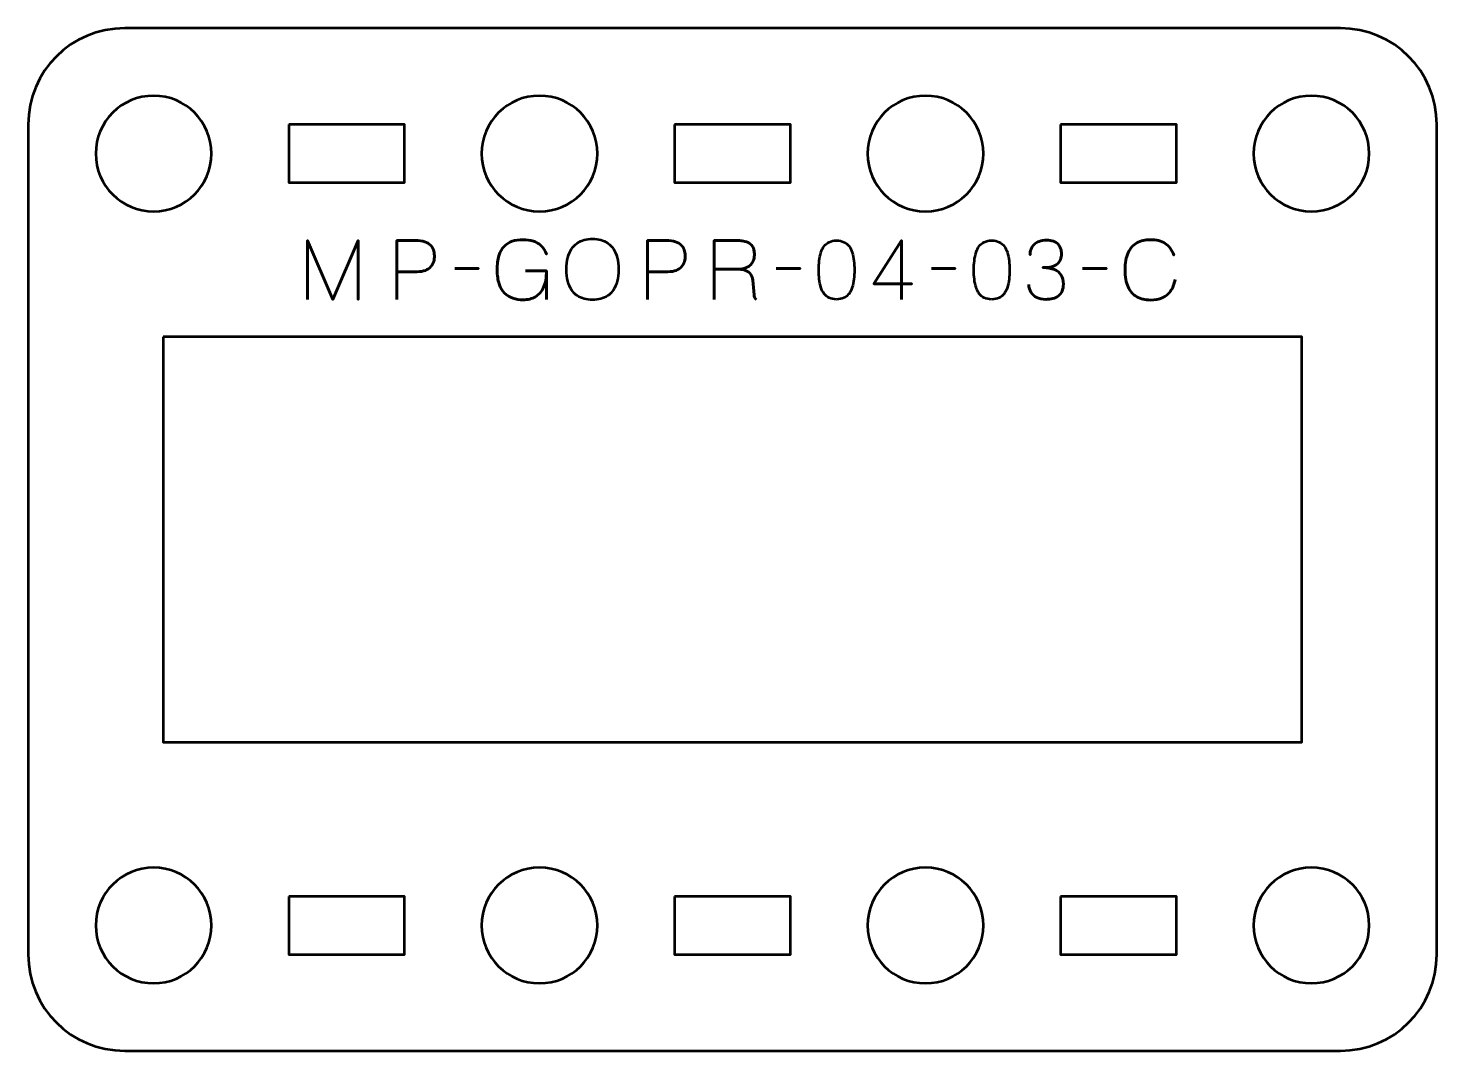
# Model space of a CAD drawing. Header units: centimetres. Extents: x -18.1 to -2.8, y -20.5 to -9.2.
# Drawn here: x -18.15 to -10.85, y -14.5 to -9.2 of the extents above; entities that cross this region are included whole.
import ezdxf

# ---------------------------------------------------------------- set-up
doc = ezdxf.new("R2010")
doc.units = ezdxf.units.CM
doc.header["$MEASUREMENT"] = 0
doc.layers.add('Layer 1', color=7, linetype='Continuous')

msp = doc.modelspace()

# ---------------------------------------------------------------- linework, layer by layer
at = {"layer": 'Layer 1', "color": 250, "lineweight": 53}
for points, knots in [([(-17.6499, -9.19997), (-17.6499, -9.19997), (-11.34993, -9.19997), (-11.34993, -9.19997), (-11.34993, -9.19997), (-11.07296, -9.19997), (-10.84997, -9.42306), (-10.84997, -9.70006), (-10.84997, -9.70006), (-10.84997, -9.70006), (-10.84997, -13.99992), (-10.84997, -13.99992), (-10.84997, -13.99992), (-10.84997, -14.27706), (-11.07296, -14.50002), (-11.34993, -14.50002), (-11.34993, -14.50002), (-11.34993, -14.50002), (-17.6499, -14.50002), (-17.6499, -14.50002), (-17.6499, -14.50002), (-17.9269, -14.50002), (-18.14999, -14.27706), (-18.14999, -13.99992), (-18.14999, -13.99992), (-18.14999, -13.99992), (-18.14999, -9.70006), (-18.14999, -9.70006), (-18.14999, -9.70006), (-18.14999, -9.42306), (-17.9269, -9.19997), (-17.6499, -9.19997)], [0, 0, 0, 0, 0.125, 0.125, 0.125, 0.125, 0.25, 0.25, 0.25, 0.25, 0.375, 0.375, 0.375, 0.375, 0.5, 0.5, 0.5, 0.5, 0.625, 0.625, 0.625, 0.625, 0.75, 0.75, 0.75, 0.75, 0.875, 0.875, 0.875, 0.875, 1, 1, 1, 1]), ([(-17.19996, -9.85), (-17.19996, -10.01577), (-17.33419, -10.15), (-17.49997, -10.15), (-17.49997, -10.15), (-17.66563, -10.15), (-17.79997, -10.01577), (-17.79997, -9.85), (-17.79997, -9.85), (-17.79997, -9.68433), (-17.66563, -9.54999), (-17.49997, -9.54999), (-17.49997, -9.54999), (-17.33419, -9.54999), (-17.19996, -9.68433), (-17.19996, -9.85)], [0, 0, 0, 0, 0.25, 0.25, 0.25, 0.25, 0.5, 0.5, 0.5, 0.5, 0.75, 0.75, 0.75, 0.75, 1, 1, 1, 1]), ([(-15.19989, -9.85), (-15.19989, -10.01577), (-15.33426, -10.15), (-15.49989, -10.15), (-15.49989, -10.15), (-15.66566, -10.15), (-15.79989, -10.01577), (-15.79989, -9.85), (-15.79989, -9.85), (-15.79989, -9.68433), (-15.66566, -9.54999), (-15.49989, -9.54999), (-15.49989, -9.54999), (-15.33426, -9.54999), (-15.19989, -9.68433), (-15.19989, -9.85)], [0, 0, 0, 0, 0.25, 0.25, 0.25, 0.25, 0.5, 0.5, 0.5, 0.5, 0.75, 0.75, 0.75, 0.75, 1, 1, 1, 1]), ([(-13.19997, -9.85), (-13.19997, -10.01577), (-13.3343, -10.15), (-13.49997, -10.15), (-13.49997, -10.15), (-13.6656, -10.15), (-13.79997, -10.01577), (-13.79997, -9.85), (-13.79997, -9.85), (-13.79997, -9.68433), (-13.6656, -9.54999), (-13.49997, -9.54999), (-13.49997, -9.54999), (-13.3343, -9.54999), (-13.19997, -9.68433), (-13.19997, -9.85)], [0, 0, 0, 0, 0.25, 0.25, 0.25, 0.25, 0.5, 0.5, 0.5, 0.5, 0.75, 0.75, 0.75, 0.75, 1, 1, 1, 1]), ([(-11.2, -9.85), (-11.2, -10.01577), (-11.33423, -10.15), (-11.5, -10.15), (-11.5, -10.15), (-11.66567, -10.15), (-11.8, -10.01577), (-11.8, -9.85), (-11.8, -9.85), (-11.8, -9.68433), (-11.66567, -9.54999), (-11.5, -9.54999), (-11.5, -9.54999), (-11.33423, -9.54999), (-11.2, -9.68433), (-11.2, -9.85)], [0, 0, 0, 0, 0.25, 0.25, 0.25, 0.25, 0.5, 0.5, 0.5, 0.5, 0.75, 0.75, 0.75, 0.75, 1, 1, 1, 1]), ([(-16.79995, -9.70006), (-16.79995, -9.70006), (-16.19994, -9.70006), (-16.19994, -9.70006), (-16.19994, -9.70006), (-16.19994, -9.70006), (-16.19994, -10.00007), (-16.19994, -10.00007), (-16.19994, -10.00007), (-16.19994, -10.00007), (-16.79995, -10.00007), (-16.79995, -10.00007), (-16.79995, -10.00007), (-16.79995, -10.00007), (-16.79995, -9.70006), (-16.79995, -9.70006)], [0, 0, 0, 0, 0.25, 0.25, 0.25, 0.25, 0.5, 0.5, 0.5, 0.5, 0.75, 0.75, 0.75, 0.75, 1, 1, 1, 1]), ([(-14.79998, -9.70006), (-14.79998, -9.70006), (-14.19999, -9.70006), (-14.19999, -9.70006), (-14.19999, -9.70006), (-14.19999, -9.70006), (-14.19999, -10.00007), (-14.19999, -10.00007), (-14.19999, -10.00007), (-14.19999, -10.00007), (-14.79998, -10.00007), (-14.79998, -10.00007), (-14.79998, -10.00007), (-14.79998, -10.00007), (-14.79998, -9.70006), (-14.79998, -9.70006)], [0, 0, 0, 0, 0.25, 0.25, 0.25, 0.25, 0.5, 0.5, 0.5, 0.5, 0.75, 0.75, 0.75, 0.75, 1, 1, 1, 1]), ([(-12.79992, -9.70006), (-12.79992, -9.70006), (-12.19991, -9.70006), (-12.19991, -9.70006), (-12.19991, -9.70006), (-12.19991, -9.70006), (-12.19991, -10.00007), (-12.19991, -10.00007), (-12.19991, -10.00007), (-12.19991, -10.00007), (-12.79992, -10.00007), (-12.79992, -10.00007), (-12.79992, -10.00007), (-12.79992, -10.00007), (-12.79992, -9.70006), (-12.79992, -9.70006)], [0, 0, 0, 0, 0.25, 0.25, 0.25, 0.25, 0.5, 0.5, 0.5, 0.5, 0.75, 0.75, 0.75, 0.75, 1, 1, 1, 1]), ([(-17.44998, -10.79999), (-17.44998, -10.79999), (-11.54998, -10.79999), (-11.54998, -10.79999), (-11.54998, -10.79999), (-11.54998, -10.79999), (-11.54998, -12.89999), (-11.54998, -12.89999), (-11.54998, -12.89999), (-11.54998, -12.89999), (-17.44998, -12.89999), (-17.44998, -12.89999), (-17.44998, -12.89999), (-17.44998, -12.89999), (-17.44998, -10.79999), (-17.44998, -10.79999)], [0, 0, 0, 0, 0.25, 0.25, 0.25, 0.25, 0.5, 0.5, 0.5, 0.5, 0.75, 0.75, 0.75, 0.75, 1, 1, 1, 1]), ([(-17.19996, -13.84999), (-17.19996, -14.01566), (-17.33419, -14.14999), (-17.49997, -14.14999), (-17.49997, -14.14999), (-17.66563, -14.14999), (-17.79997, -14.01566), (-17.79997, -13.84999), (-17.79997, -13.84999), (-17.79997, -13.68436), (-17.66563, -13.54999), (-17.49997, -13.54999), (-17.49997, -13.54999), (-17.33419, -13.54999), (-17.19996, -13.68436), (-17.19996, -13.84999)], [0, 0, 0, 0, 0.25, 0.25, 0.25, 0.25, 0.5, 0.5, 0.5, 0.5, 0.75, 0.75, 0.75, 0.75, 1, 1, 1, 1]), ([(-15.19989, -13.84999), (-15.19989, -14.01566), (-15.33426, -14.14999), (-15.49989, -14.14999), (-15.49989, -14.14999), (-15.66566, -14.14999), (-15.79989, -14.01566), (-15.79989, -13.84999), (-15.79989, -13.84999), (-15.79989, -13.68436), (-15.66566, -13.54999), (-15.49989, -13.54999), (-15.49989, -13.54999), (-15.33426, -13.54999), (-15.19989, -13.68436), (-15.19989, -13.84999)], [0, 0, 0, 0, 0.25, 0.25, 0.25, 0.25, 0.5, 0.5, 0.5, 0.5, 0.75, 0.75, 0.75, 0.75, 1, 1, 1, 1]), ([(-13.19997, -13.84999), (-13.19997, -14.01566), (-13.3343, -14.14999), (-13.49997, -14.14999), (-13.49997, -14.14999), (-13.6656, -14.14999), (-13.79997, -14.01566), (-13.79997, -13.84999), (-13.79997, -13.84999), (-13.79997, -13.68436), (-13.6656, -13.54999), (-13.49997, -13.54999), (-13.49997, -13.54999), (-13.3343, -13.54999), (-13.19997, -13.68436), (-13.19997, -13.84999)], [0, 0, 0, 0, 0.25, 0.25, 0.25, 0.25, 0.5, 0.5, 0.5, 0.5, 0.75, 0.75, 0.75, 0.75, 1, 1, 1, 1]), ([(-11.2, -13.84999), (-11.2, -14.01566), (-11.33423, -14.14999), (-11.5, -14.14999), (-11.5, -14.14999), (-11.66567, -14.14999), (-11.8, -14.01566), (-11.8, -13.84999), (-11.8, -13.84999), (-11.8, -13.68436), (-11.66567, -13.54999), (-11.5, -13.54999), (-11.5, -13.54999), (-11.33423, -13.54999), (-11.2, -13.68436), (-11.2, -13.84999)], [0, 0, 0, 0, 0.25, 0.25, 0.25, 0.25, 0.5, 0.5, 0.5, 0.5, 0.75, 0.75, 0.75, 0.75, 1, 1, 1, 1]), ([(-16.79995, -13.69992), (-16.79995, -13.69992), (-16.19994, -13.69992), (-16.19994, -13.69992), (-16.19994, -13.69992), (-16.19994, -13.69992), (-16.19994, -13.99992), (-16.19994, -13.99992), (-16.19994, -13.99992), (-16.19994, -13.99992), (-16.79995, -13.99992), (-16.79995, -13.99992), (-16.79995, -13.99992), (-16.79995, -13.99992), (-16.79995, -13.69992), (-16.79995, -13.69992)], [0, 0, 0, 0, 0.25, 0.25, 0.25, 0.25, 0.5, 0.5, 0.5, 0.5, 0.75, 0.75, 0.75, 0.75, 1, 1, 1, 1]), ([(-14.79998, -13.69992), (-14.79998, -13.69992), (-14.19999, -13.69992), (-14.19999, -13.69992), (-14.19999, -13.69992), (-14.19999, -13.69992), (-14.19999, -13.99992), (-14.19999, -13.99992), (-14.19999, -13.99992), (-14.19999, -13.99992), (-14.79998, -13.99992), (-14.79998, -13.99992), (-14.79998, -13.99992), (-14.79998, -13.99992), (-14.79998, -13.69992), (-14.79998, -13.69992)], [0, 0, 0, 0, 0.25, 0.25, 0.25, 0.25, 0.5, 0.5, 0.5, 0.5, 0.75, 0.75, 0.75, 0.75, 1, 1, 1, 1]), ([(-12.79992, -13.69992), (-12.79992, -13.69992), (-12.19991, -13.69992), (-12.19991, -13.69992), (-12.19991, -13.69992), (-12.19991, -13.69992), (-12.19991, -13.99992), (-12.19991, -13.99992), (-12.19991, -13.99992), (-12.19991, -13.99992), (-12.79992, -13.99992), (-12.79992, -13.99992), (-12.79992, -13.99992), (-12.79992, -13.99992), (-12.79992, -13.69992), (-12.79992, -13.69992)], [0, 0, 0, 0, 0.25, 0.25, 0.25, 0.25, 0.5, 0.5, 0.5, 0.5, 0.75, 0.75, 0.75, 0.75, 1, 1, 1, 1])]:
    msp.add_open_spline(points, degree=3, knots=knots, dxfattribs=at)
at = {"layer": 'Layer 1', "color": 30, "lineweight": 53}
for points, knots in [([(-15.22556, -10.60797), (-15.21067, -10.60804), (-15.19656, -10.60628), (-15.18309, -10.60282), (-15.18309, -10.60282), (-15.16968, -10.59929), (-15.15741, -10.59379), (-15.14619, -10.58617), (-15.14619, -10.58617), (-15.13497, -10.57862), (-15.12523, -10.56867), (-15.11698, -10.55639), (-15.11698, -10.55639), (-15.10872, -10.54412), (-15.10237, -10.52923), (-15.09786, -10.51173), (-15.09786, -10.51173), (-15.09327, -10.49424), (-15.09101, -10.47384), (-15.09094, -10.45049), (-15.09094, -10.45049), (-15.09101, -10.42714), (-15.09327, -10.40675), (-15.09786, -10.38918), (-15.09786, -10.38918), (-15.10237, -10.37161), (-15.10872, -10.35665), (-15.11698, -10.34431), (-15.11698, -10.34431), (-15.12523, -10.33196), (-15.13497, -10.32194), (-15.14619, -10.31425), (-15.14619, -10.31425), (-15.15741, -10.30656), (-15.16968, -10.30099), (-15.18309, -10.29739), (-15.18309, -10.29739), (-15.19656, -10.29386), (-15.21067, -10.2921), (-15.22556, -10.29217), (-15.22556, -10.29217), (-15.24045, -10.2921), (-15.25456, -10.29386), (-15.26804, -10.29739), (-15.26804, -10.29739), (-15.28144, -10.30099), (-15.29372, -10.30656), (-15.30494, -10.31425), (-15.30494, -10.31425), (-15.31615, -10.32194), (-15.32589, -10.33196), (-15.33415, -10.34431), (-15.33415, -10.34431), (-15.3424, -10.35665), (-15.34875, -10.37161), (-15.35327, -10.38918), (-15.35327, -10.38918), (-15.35785, -10.40675), (-15.36011, -10.42714), (-15.36018, -10.45049), (-15.36018, -10.45049), (-15.36011, -10.47384), (-15.35785, -10.49424), (-15.35327, -10.51173), (-15.35327, -10.51173), (-15.34875, -10.52923), (-15.3424, -10.54412), (-15.33415, -10.55639), (-15.33415, -10.55639), (-15.32589, -10.56867), (-15.31615, -10.57862), (-15.30494, -10.58617), (-15.30494, -10.58617), (-15.29372, -10.59379), (-15.28144, -10.59929), (-15.26804, -10.60282), (-15.26804, -10.60282), (-15.25456, -10.60628), (-15.24045, -10.60804), (-15.22556, -10.60797)], [0, 0, 0, 0, 0.05, 0.05, 0.05, 0.05, 0.1, 0.1, 0.1, 0.1, 0.15, 0.15, 0.15, 0.15, 0.2, 0.2, 0.2, 0.2, 0.25, 0.25, 0.25, 0.25, 0.3, 0.3, 0.3, 0.3, 0.35, 0.35, 0.35, 0.35, 0.4, 0.4, 0.4, 0.4, 0.45, 0.45, 0.45, 0.45, 0.5, 0.5, 0.5, 0.5, 0.55, 0.55, 0.55, 0.55, 0.6, 0.6, 0.6, 0.6, 0.65, 0.65, 0.65, 0.65, 0.7, 0.7, 0.7, 0.7, 0.75, 0.75, 0.75, 0.75, 0.8, 0.8, 0.8, 0.8, 0.85, 0.85, 0.85, 0.85, 0.9, 0.9, 0.9, 0.9, 0.95, 0.95, 0.95, 0.95, 1, 1, 1, 1]), ([(-15.22556, -10.60797), (-15.21067, -10.60804), (-15.19656, -10.60628), (-15.18309, -10.60282), (-15.18309, -10.60282), (-15.16968, -10.59929), (-15.15741, -10.59379), (-15.14619, -10.58617), (-15.14619, -10.58617), (-15.13497, -10.57862), (-15.12523, -10.56867), (-15.11698, -10.55639), (-15.11698, -10.55639), (-15.10872, -10.54412), (-15.10237, -10.52923), (-15.09786, -10.51173), (-15.09786, -10.51173), (-15.09327, -10.49424), (-15.09101, -10.47384), (-15.09094, -10.45049), (-15.09094, -10.45049), (-15.09101, -10.42714), (-15.09327, -10.40675), (-15.09786, -10.38918), (-15.09786, -10.38918), (-15.10237, -10.37161), (-15.10872, -10.35665), (-15.11698, -10.34431), (-15.11698, -10.34431), (-15.12523, -10.33196), (-15.13497, -10.32194), (-15.14619, -10.31425), (-15.14619, -10.31425), (-15.15741, -10.30656), (-15.16968, -10.30099), (-15.18309, -10.29739), (-15.18309, -10.29739), (-15.19656, -10.29386), (-15.21067, -10.2921), (-15.22556, -10.29217), (-15.22556, -10.29217), (-15.24045, -10.2921), (-15.25456, -10.29386), (-15.26804, -10.29739), (-15.26804, -10.29739), (-15.28144, -10.30099), (-15.29372, -10.30656), (-15.30494, -10.31425), (-15.30494, -10.31425), (-15.31615, -10.32194), (-15.32589, -10.33196), (-15.33415, -10.34431), (-15.33415, -10.34431), (-15.3424, -10.35665), (-15.34875, -10.37161), (-15.35327, -10.38918), (-15.35327, -10.38918), (-15.35785, -10.40675), (-15.36011, -10.42714), (-15.36018, -10.45049), (-15.36018, -10.45049), (-15.36011, -10.47384), (-15.35785, -10.49424), (-15.35327, -10.51173), (-15.35327, -10.51173), (-15.34875, -10.52923), (-15.3424, -10.54412), (-15.33415, -10.55639), (-15.33415, -10.55639), (-15.32589, -10.56867), (-15.31615, -10.57862), (-15.30494, -10.58617), (-15.30494, -10.58617), (-15.29372, -10.59379), (-15.28144, -10.59929), (-15.26804, -10.60282), (-15.26804, -10.60282), (-15.25456, -10.60628), (-15.24045, -10.60804), (-15.22556, -10.60797)], [0, 0, 0, 0, 0.05, 0.05, 0.05, 0.05, 0.1, 0.1, 0.1, 0.1, 0.15, 0.15, 0.15, 0.15, 0.2, 0.2, 0.2, 0.2, 0.25, 0.25, 0.25, 0.25, 0.3, 0.3, 0.3, 0.3, 0.35, 0.35, 0.35, 0.35, 0.4, 0.4, 0.4, 0.4, 0.45, 0.45, 0.45, 0.45, 0.5, 0.5, 0.5, 0.5, 0.55, 0.55, 0.55, 0.55, 0.6, 0.6, 0.6, 0.6, 0.65, 0.65, 0.65, 0.65, 0.7, 0.7, 0.7, 0.7, 0.75, 0.75, 0.75, 0.75, 0.8, 0.8, 0.8, 0.8, 0.85, 0.85, 0.85, 0.85, 0.9, 0.9, 0.9, 0.9, 0.95, 0.95, 0.95, 0.95, 1, 1, 1, 1]), ([(-16.70298, -10.60543), (-16.70298, -10.60543), (-16.70298, -10.30021), (-16.70298, -10.30021), (-16.70298, -10.30021), (-16.70298, -10.30021), (-16.57175, -10.60543), (-16.57175, -10.60543), (-16.57175, -10.60543), (-16.57175, -10.60543), (-16.44009, -10.30021), (-16.44009, -10.30021), (-16.44009, -10.30021), (-16.44009, -10.30021), (-16.44009, -10.60543), (-16.44009, -10.60543), (-16.44009, -10.60543), (-16.44009, -10.60543), (-16.44009, -10.30021), (-16.44009, -10.30021), (-16.44009, -10.30021), (-16.44009, -10.30021), (-16.57175, -10.60543), (-16.57175, -10.60543), (-16.57175, -10.60543), (-16.57175, -10.60543), (-16.70298, -10.30021), (-16.70298, -10.30021), (-16.70298, -10.30021), (-16.70298, -10.30021), (-16.70298, -10.60543), (-16.70298, -10.60543)], [0, 0, 0, 0, 0.125, 0.125, 0.125, 0.125, 0.25, 0.25, 0.25, 0.25, 0.375, 0.375, 0.375, 0.375, 0.5, 0.5, 0.5, 0.5, 0.625, 0.625, 0.625, 0.625, 0.75, 0.75, 0.75, 0.75, 0.875, 0.875, 0.875, 0.875, 1, 1, 1, 1]), ([(-16.24028, -10.60543), (-16.24028, -10.60543), (-16.24028, -10.30021), (-16.24028, -10.30021), (-16.24028, -10.30021), (-16.24028, -10.30021), (-16.14291, -10.30021), (-16.14291, -10.30021), (-16.14291, -10.30021), (-16.12344, -10.30028), (-16.10743, -10.30247), (-16.0948, -10.3067), (-16.0948, -10.3067), (-16.08224, -10.31086), (-16.07236, -10.31665), (-16.06523, -10.32399), (-16.06523, -10.32399), (-16.05811, -10.33125), (-16.05303, -10.33958), (-16.04992, -10.34896), (-16.04992, -10.34896), (-16.04689, -10.35835), (-16.04513, -10.36815), (-16.0447, -10.37853), (-16.0447, -10.37853), (-16.04421, -10.3889), (-16.04541, -10.39906), (-16.04823, -10.40893), (-16.04823, -10.40893), (-16.05112, -10.41881), (-16.05599, -10.42777), (-16.06298, -10.43582), (-16.06298, -10.43582), (-16.06989, -10.44386), (-16.07927, -10.45028), (-16.09106, -10.45501), (-16.09106, -10.45501), (-16.10284, -10.4598), (-16.11744, -10.4622), (-16.13487, -10.46234), (-16.13487, -10.46234), (-16.13487, -10.46234), (-16.24028, -10.46234), (-16.24028, -10.46234), (-16.24028, -10.46234), (-16.24028, -10.46234), (-16.13487, -10.46234), (-16.13487, -10.46234), (-16.13487, -10.46234), (-16.1178, -10.4622), (-16.10333, -10.4598), (-16.09162, -10.45501), (-16.09162, -10.45501), (-16.07984, -10.45028), (-16.07045, -10.44386), (-16.0634, -10.43582), (-16.0634, -10.43582), (-16.05641, -10.42777), (-16.0514, -10.41881), (-16.04844, -10.40893), (-16.04844, -10.40893), (-16.04548, -10.39906), (-16.04421, -10.3889), (-16.0447, -10.37853), (-16.0447, -10.37853), (-16.04513, -10.36815), (-16.04689, -10.35835), (-16.05006, -10.34896), (-16.05006, -10.34896), (-16.05317, -10.33958), (-16.05839, -10.33125), (-16.06552, -10.32399), (-16.06552, -10.32399), (-16.07271, -10.31665), (-16.08259, -10.31086), (-16.09515, -10.3067), (-16.09515, -10.3067), (-16.10778, -10.30247), (-16.12365, -10.30028), (-16.14291, -10.30021), (-16.14291, -10.30021), (-16.14291, -10.30021), (-16.24028, -10.30021), (-16.24028, -10.30021), (-16.24028, -10.30021), (-16.24028, -10.30021), (-16.24028, -10.60543), (-16.24028, -10.60543)], [0, 0, 0, 0, 0.0454545, 0.0454545, 0.0454545, 0.0454545, 0.0909091, 0.0909091, 0.0909091, 0.0909091, 0.1363636, 0.1363636, 0.1363636, 0.1363636, 0.1818182, 0.1818182, 0.1818182, 0.1818182, 0.2272727, 0.2272727, 0.2272727, 0.2272727, 0.2727273, 0.2727273, 0.2727273, 0.2727273, 0.3181818, 0.3181818, 0.3181818, 0.3181818, 0.3636364, 0.3636364, 0.3636364, 0.3636364, 0.4090909, 0.4090909, 0.4090909, 0.4090909, 0.4545455, 0.4545455, 0.4545455, 0.4545455, 0.5, 0.5, 0.5, 0.5, 0.5454545, 0.5454545, 0.5454545, 0.5454545, 0.5909091, 0.5909091, 0.5909091, 0.5909091, 0.6363636, 0.6363636, 0.6363636, 0.6363636, 0.6818182, 0.6818182, 0.6818182, 0.6818182, 0.7272727, 0.7272727, 0.7272727, 0.7272727, 0.7727273, 0.7727273, 0.7727273, 0.7727273, 0.8181818, 0.8181818, 0.8181818, 0.8181818, 0.8636364, 0.8636364, 0.8636364, 0.8636364, 0.9090909, 0.9090909, 0.9090909, 0.9090909, 0.9545455, 0.9545455, 0.9545455, 0.9545455, 1, 1, 1, 1]), ([(-15.57269, -10.45726), (-15.57269, -10.45726), (-15.4639, -10.45726), (-15.4639, -10.45726), (-15.4639, -10.45726), (-15.46404, -10.49191), (-15.46898, -10.52034), (-15.47886, -10.54249), (-15.47886, -10.54249), (-15.48873, -10.56472), (-15.5027, -10.58109), (-15.52091, -10.59174), (-15.52091, -10.59174), (-15.53911, -10.60233), (-15.5607, -10.60762), (-15.58582, -10.60755), (-15.58582, -10.60755), (-15.60466, -10.60762), (-15.62215, -10.60501), (-15.63831, -10.59957), (-15.63831, -10.59957), (-15.65447, -10.59421), (-15.66865, -10.58546), (-15.68079, -10.5734), (-15.68079, -10.5734), (-15.69292, -10.56133), (-15.70245, -10.54539), (-15.70922, -10.52556), (-15.70922, -10.52556), (-15.71599, -10.50574), (-15.71945, -10.48139), (-15.71959, -10.45261), (-15.71959, -10.45261), (-15.71952, -10.42368), (-15.71649, -10.39927), (-15.71049, -10.37923), (-15.71049, -10.37923), (-15.70442, -10.35926), (-15.69567, -10.34318), (-15.6841, -10.33097), (-15.6841, -10.33097), (-15.6726, -10.31884), (-15.65856, -10.31002), (-15.64205, -10.30451), (-15.64205, -10.30451), (-15.62554, -10.29901), (-15.60684, -10.29633), (-15.58582, -10.2964), (-15.58582, -10.2964), (-15.56585, -10.29633), (-15.54793, -10.2988), (-15.53198, -10.30381), (-15.53198, -10.30381), (-15.51604, -10.30882), (-15.50235, -10.31686), (-15.49092, -10.32794), (-15.49092, -10.32794), (-15.47942, -10.33901), (-15.47046, -10.35362), (-15.4639, -10.37175), (-15.4639, -10.37175), (-15.47046, -10.35362), (-15.47942, -10.33901), (-15.49092, -10.32794), (-15.49092, -10.32794), (-15.50235, -10.31686), (-15.51604, -10.30882), (-15.53198, -10.30381), (-15.53198, -10.30381), (-15.54793, -10.2988), (-15.56585, -10.29633), (-15.58582, -10.2964), (-15.58582, -10.2964), (-15.60684, -10.29633), (-15.62554, -10.29901), (-15.64205, -10.30451), (-15.64205, -10.30451), (-15.65856, -10.31002), (-15.6726, -10.31884), (-15.6841, -10.33097), (-15.6841, -10.33097), (-15.69567, -10.34318), (-15.70442, -10.35926), (-15.71049, -10.37923), (-15.71049, -10.37923), (-15.71649, -10.39927), (-15.71952, -10.42368), (-15.71959, -10.45261), (-15.71959, -10.45261), (-15.71945, -10.48139), (-15.71599, -10.50574), (-15.70922, -10.52556), (-15.70922, -10.52556), (-15.70245, -10.54539), (-15.69292, -10.56133), (-15.68079, -10.5734), (-15.68079, -10.5734), (-15.66865, -10.58546), (-15.65447, -10.59421), (-15.63831, -10.59957), (-15.63831, -10.59957), (-15.62215, -10.60501), (-15.60466, -10.60762), (-15.58582, -10.60755), (-15.58582, -10.60755), (-15.5607, -10.60762), (-15.53911, -10.60233), (-15.52091, -10.59174), (-15.52091, -10.59174), (-15.5027, -10.58109), (-15.48873, -10.56472), (-15.47886, -10.54249), (-15.47886, -10.54249), (-15.46898, -10.52034), (-15.46404, -10.49191), (-15.4639, -10.45726), (-15.4639, -10.45726), (-15.4639, -10.45726), (-15.57269, -10.45726), (-15.57269, -10.45726)], [0, 0, 0, 0, 0.0333333, 0.0333333, 0.0333333, 0.0333333, 0.0666667, 0.0666667, 0.0666667, 0.0666667, 0.1, 0.1, 0.1, 0.1, 0.1333333, 0.1333333, 0.1333333, 0.1333333, 0.1666667, 0.1666667, 0.1666667, 0.1666667, 0.2, 0.2, 0.2, 0.2, 0.2333333, 0.2333333, 0.2333333, 0.2333333, 0.2666667, 0.2666667, 0.2666667, 0.2666667, 0.3, 0.3, 0.3, 0.3, 0.3333333, 0.3333333, 0.3333333, 0.3333333, 0.3666667, 0.3666667, 0.3666667, 0.3666667, 0.4, 0.4, 0.4, 0.4, 0.4333333, 0.4333333, 0.4333333, 0.4333333, 0.4666667, 0.4666667, 0.4666667, 0.4666667, 0.5, 0.5, 0.5, 0.5, 0.5333333, 0.5333333, 0.5333333, 0.5333333, 0.5666667, 0.5666667, 0.5666667, 0.5666667, 0.6, 0.6, 0.6, 0.6, 0.6333333, 0.6333333, 0.6333333, 0.6333333, 0.6666667, 0.6666667, 0.6666667, 0.6666667, 0.7, 0.7, 0.7, 0.7, 0.7333333, 0.7333333, 0.7333333, 0.7333333, 0.7666667, 0.7666667, 0.7666667, 0.7666667, 0.8, 0.8, 0.8, 0.8, 0.8333333, 0.8333333, 0.8333333, 0.8333333, 0.8666667, 0.8666667, 0.8666667, 0.8666667, 0.9, 0.9, 0.9, 0.9, 0.9333333, 0.9333333, 0.9333333, 0.9333333, 0.9666667, 0.9666667, 0.9666667, 0.9666667, 1, 1, 1, 1]), ([(-14.94066, -10.60543), (-14.94066, -10.60543), (-14.94066, -10.30021), (-14.94066, -10.30021), (-14.94066, -10.30021), (-14.94066, -10.30021), (-14.84329, -10.30021), (-14.84329, -10.30021), (-14.84329, -10.30021), (-14.82382, -10.30028), (-14.80781, -10.30247), (-14.79518, -10.3067), (-14.79518, -10.3067), (-14.78262, -10.31086), (-14.77274, -10.31665), (-14.76561, -10.32399), (-14.76561, -10.32399), (-14.75849, -10.33125), (-14.75341, -10.33958), (-14.7503, -10.34896), (-14.7503, -10.34896), (-14.74727, -10.35835), (-14.74551, -10.36815), (-14.74508, -10.37853), (-14.74508, -10.37853), (-14.74459, -10.3889), (-14.74579, -10.39906), (-14.74861, -10.40893), (-14.74861, -10.40893), (-14.7515, -10.41881), (-14.75637, -10.42777), (-14.76336, -10.43582), (-14.76336, -10.43582), (-14.77027, -10.44386), (-14.77965, -10.45028), (-14.79144, -10.45501), (-14.79144, -10.45501), (-14.80322, -10.4598), (-14.81782, -10.4622), (-14.83525, -10.46234), (-14.83525, -10.46234), (-14.83525, -10.46234), (-14.94066, -10.46234), (-14.94066, -10.46234), (-14.94066, -10.46234), (-14.94066, -10.46234), (-14.83525, -10.46234), (-14.83525, -10.46234), (-14.83525, -10.46234), (-14.81818, -10.4622), (-14.80371, -10.4598), (-14.792, -10.45501), (-14.792, -10.45501), (-14.78022, -10.45028), (-14.77083, -10.44386), (-14.76378, -10.43582), (-14.76378, -10.43582), (-14.75679, -10.42777), (-14.75178, -10.41881), (-14.74882, -10.40893), (-14.74882, -10.40893), (-14.74586, -10.39906), (-14.74459, -10.3889), (-14.74508, -10.37853), (-14.74508, -10.37853), (-14.74551, -10.36815), (-14.74727, -10.35835), (-14.75044, -10.34896), (-14.75044, -10.34896), (-14.75355, -10.33958), (-14.75877, -10.33125), (-14.7659, -10.32399), (-14.7659, -10.32399), (-14.77309, -10.31665), (-14.78297, -10.31086), (-14.79553, -10.3067), (-14.79553, -10.3067), (-14.80816, -10.30247), (-14.82403, -10.30028), (-14.84329, -10.30021), (-14.84329, -10.30021), (-14.84329, -10.30021), (-14.94066, -10.30021), (-14.94066, -10.30021), (-14.94066, -10.30021), (-14.94066, -10.30021), (-14.94066, -10.60543), (-14.94066, -10.60543)], [0, 0, 0, 0, 0.0454545, 0.0454545, 0.0454545, 0.0454545, 0.0909091, 0.0909091, 0.0909091, 0.0909091, 0.1363636, 0.1363636, 0.1363636, 0.1363636, 0.1818182, 0.1818182, 0.1818182, 0.1818182, 0.2272727, 0.2272727, 0.2272727, 0.2272727, 0.2727273, 0.2727273, 0.2727273, 0.2727273, 0.3181818, 0.3181818, 0.3181818, 0.3181818, 0.3636364, 0.3636364, 0.3636364, 0.3636364, 0.4090909, 0.4090909, 0.4090909, 0.4090909, 0.4545455, 0.4545455, 0.4545455, 0.4545455, 0.5, 0.5, 0.5, 0.5, 0.5454545, 0.5454545, 0.5454545, 0.5454545, 0.5909091, 0.5909091, 0.5909091, 0.5909091, 0.6363636, 0.6363636, 0.6363636, 0.6363636, 0.6818182, 0.6818182, 0.6818182, 0.6818182, 0.7272727, 0.7272727, 0.7272727, 0.7272727, 0.7727273, 0.7727273, 0.7727273, 0.7727273, 0.8181818, 0.8181818, 0.8181818, 0.8181818, 0.8636364, 0.8636364, 0.8636364, 0.8636364, 0.9090909, 0.9090909, 0.9090909, 0.9090909, 0.9545455, 0.9545455, 0.9545455, 0.9545455, 1, 1, 1, 1]), ([(-14.59438, -10.60543), (-14.59438, -10.60543), (-14.59438, -10.30021), (-14.59438, -10.30021), (-14.59438, -10.30021), (-14.59438, -10.30021), (-14.48304, -10.30021), (-14.48304, -10.30021), (-14.48304, -10.30021), (-14.46752, -10.30021), (-14.45426, -10.30127), (-14.44332, -10.30331), (-14.44332, -10.30331), (-14.43232, -10.30536), (-14.42321, -10.30832), (-14.41602, -10.3122), (-14.41602, -10.3122), (-14.40882, -10.31608), (-14.40318, -10.32081), (-14.39901, -10.32638), (-14.39901, -10.32638), (-14.39478, -10.33189), (-14.39182, -10.33817), (-14.38991, -10.34515), (-14.38991, -10.34515), (-14.38801, -10.35214), (-14.38688, -10.35969), (-14.38653, -10.36794), (-14.38653, -10.36794), (-14.38603, -10.37831), (-14.38716, -10.38833), (-14.38984, -10.398), (-14.38984, -10.398), (-14.39259, -10.40773), (-14.39732, -10.41641), (-14.40402, -10.42417), (-14.40402, -10.42417), (-14.4108, -10.43194), (-14.4199, -10.43807), (-14.43147, -10.44266), (-14.43147, -10.44266), (-14.44304, -10.44718), (-14.45736, -10.44957), (-14.47458, -10.44964), (-14.47458, -10.44964), (-14.47458, -10.44964), (-14.59438, -10.44964), (-14.59438, -10.44964), (-14.59438, -10.44964), (-14.59438, -10.44964), (-14.47458, -10.44964), (-14.47458, -10.44964), (-14.47458, -10.44964), (-14.45772, -10.44957), (-14.44353, -10.44718), (-14.43203, -10.44266), (-14.43203, -10.44266), (-14.42053, -10.43807), (-14.41136, -10.43194), (-14.40452, -10.42417), (-14.40452, -10.42417), (-14.39767, -10.41641), (-14.39288, -10.40773), (-14.39005, -10.398), (-14.39005, -10.398), (-14.38723, -10.38833), (-14.38603, -10.37831), (-14.38653, -10.36794), (-14.38653, -10.36794), (-14.38695, -10.35764), (-14.38871, -10.34833), (-14.39182, -10.34), (-14.39182, -10.34), (-14.39485, -10.33175), (-14.39993, -10.32462), (-14.40699, -10.31869), (-14.40699, -10.31869), (-14.41404, -10.31277), (-14.42378, -10.30818), (-14.43613, -10.30501), (-14.43613, -10.30501), (-14.44847, -10.30183), (-14.46414, -10.30021), (-14.48304, -10.30021), (-14.48304, -10.30021), (-14.48304, -10.30021), (-14.59438, -10.30021), (-14.59438, -10.30021), (-14.59438, -10.30021), (-14.59438, -10.30021), (-14.59438, -10.60543), (-14.59438, -10.60543)], [0, 0, 0, 0, 0.0434783, 0.0434783, 0.0434783, 0.0434783, 0.0869565, 0.0869565, 0.0869565, 0.0869565, 0.1304348, 0.1304348, 0.1304348, 0.1304348, 0.173913, 0.173913, 0.173913, 0.173913, 0.2173913, 0.2173913, 0.2173913, 0.2173913, 0.2608696, 0.2608696, 0.2608696, 0.2608696, 0.3043478, 0.3043478, 0.3043478, 0.3043478, 0.3478261, 0.3478261, 0.3478261, 0.3478261, 0.3913043, 0.3913043, 0.3913043, 0.3913043, 0.4347826, 0.4347826, 0.4347826, 0.4347826, 0.4782609, 0.4782609, 0.4782609, 0.4782609, 0.5217391, 0.5217391, 0.5217391, 0.5217391, 0.5652174, 0.5652174, 0.5652174, 0.5652174, 0.6086957, 0.6086957, 0.6086957, 0.6086957, 0.6521739, 0.6521739, 0.6521739, 0.6521739, 0.6956522, 0.6956522, 0.6956522, 0.6956522, 0.7391304, 0.7391304, 0.7391304, 0.7391304, 0.7826087, 0.7826087, 0.7826087, 0.7826087, 0.826087, 0.826087, 0.826087, 0.826087, 0.8695652, 0.8695652, 0.8695652, 0.8695652, 0.9130435, 0.9130435, 0.9130435, 0.9130435, 0.9565217, 0.9565217, 0.9565217, 0.9565217, 1, 1, 1, 1]), ([(-13.96065, -10.60543), (-13.94584, -10.60536), (-13.93307, -10.60275), (-13.92241, -10.59767), (-13.92241, -10.59767), (-13.91183, -10.59259), (-13.90301, -10.58532), (-13.89596, -10.57608), (-13.89596, -10.57608), (-13.88897, -10.56677), (-13.88347, -10.55576), (-13.87938, -10.54306), (-13.87938, -10.54306), (-13.87535, -10.53036), (-13.87246, -10.51646), (-13.87084, -10.50122), (-13.87084, -10.50122), (-13.86914, -10.48598), (-13.8683, -10.46996), (-13.86837, -10.45303), (-13.86837, -10.45303), (-13.8683, -10.43617), (-13.86914, -10.42015), (-13.87084, -10.40498), (-13.87084, -10.40498), (-13.87246, -10.38981), (-13.87535, -10.37584), (-13.87938, -10.36314), (-13.87938, -10.36314), (-13.88347, -10.35051), (-13.88897, -10.33951), (-13.89596, -10.33012), (-13.89596, -10.33012), (-13.90301, -10.32081), (-13.91183, -10.31354), (-13.92241, -10.30846), (-13.92241, -10.30846), (-13.93307, -10.30331), (-13.94584, -10.3007), (-13.96065, -10.30063), (-13.96065, -10.30063), (-13.97547, -10.3007), (-13.98824, -10.30331), (-13.9989, -10.30846), (-13.9989, -10.30846), (-14.00948, -10.31354), (-14.0183, -10.32081), (-14.02535, -10.33012), (-14.02535, -10.33012), (-14.03234, -10.33951), (-14.03784, -10.35051), (-14.04193, -10.36314), (-14.04193, -10.36314), (-14.04596, -10.37584), (-14.04885, -10.38981), (-14.05047, -10.40498), (-14.05047, -10.40498), (-14.05216, -10.42015), (-14.05301, -10.43617), (-14.05294, -10.45303), (-14.05294, -10.45303), (-14.05301, -10.46996), (-14.05216, -10.48598), (-14.05047, -10.50122), (-14.05047, -10.50122), (-14.04885, -10.51646), (-14.04596, -10.53036), (-14.04193, -10.54306), (-14.04193, -10.54306), (-14.03784, -10.55576), (-14.03234, -10.56677), (-14.02535, -10.57608), (-14.02535, -10.57608), (-14.0183, -10.58532), (-14.00948, -10.59259), (-13.9989, -10.59767), (-13.9989, -10.59767), (-13.98824, -10.60275), (-13.97547, -10.60536), (-13.96065, -10.60543)], [0, 0, 0, 0, 0.05, 0.05, 0.05, 0.05, 0.1, 0.1, 0.1, 0.1, 0.15, 0.15, 0.15, 0.15, 0.2, 0.2, 0.2, 0.2, 0.25, 0.25, 0.25, 0.25, 0.3, 0.3, 0.3, 0.3, 0.35, 0.35, 0.35, 0.35, 0.4, 0.4, 0.4, 0.4, 0.45, 0.45, 0.45, 0.45, 0.5, 0.5, 0.5, 0.5, 0.55, 0.55, 0.55, 0.55, 0.6, 0.6, 0.6, 0.6, 0.65, 0.65, 0.65, 0.65, 0.7, 0.7, 0.7, 0.7, 0.75, 0.75, 0.75, 0.75, 0.8, 0.8, 0.8, 0.8, 0.85, 0.85, 0.85, 0.85, 0.9, 0.9, 0.9, 0.9, 0.95, 0.95, 0.95, 0.95, 1, 1, 1, 1]), ([(-13.96065, -10.60543), (-13.94584, -10.60536), (-13.93307, -10.60275), (-13.92241, -10.59767), (-13.92241, -10.59767), (-13.91183, -10.59259), (-13.90301, -10.58532), (-13.89596, -10.57608), (-13.89596, -10.57608), (-13.88897, -10.56677), (-13.88347, -10.55576), (-13.87938, -10.54306), (-13.87938, -10.54306), (-13.87535, -10.53036), (-13.87246, -10.51646), (-13.87084, -10.50122), (-13.87084, -10.50122), (-13.86914, -10.48598), (-13.8683, -10.46996), (-13.86837, -10.45303), (-13.86837, -10.45303), (-13.8683, -10.43617), (-13.86914, -10.42015), (-13.87084, -10.40498), (-13.87084, -10.40498), (-13.87246, -10.38981), (-13.87535, -10.37584), (-13.87938, -10.36314), (-13.87938, -10.36314), (-13.88347, -10.35051), (-13.88897, -10.33951), (-13.89596, -10.33012), (-13.89596, -10.33012), (-13.90301, -10.32081), (-13.91183, -10.31354), (-13.92241, -10.30846), (-13.92241, -10.30846), (-13.93307, -10.30331), (-13.94584, -10.3007), (-13.96065, -10.30063), (-13.96065, -10.30063), (-13.97547, -10.3007), (-13.98824, -10.30331), (-13.9989, -10.30846), (-13.9989, -10.30846), (-14.00948, -10.31354), (-14.0183, -10.32081), (-14.02535, -10.33012), (-14.02535, -10.33012), (-14.03234, -10.33951), (-14.03784, -10.35051), (-14.04193, -10.36314), (-14.04193, -10.36314), (-14.04596, -10.37584), (-14.04885, -10.38981), (-14.05047, -10.40498), (-14.05047, -10.40498), (-14.05216, -10.42015), (-14.05301, -10.43617), (-14.05294, -10.45303), (-14.05294, -10.45303), (-14.05301, -10.46996), (-14.05216, -10.48598), (-14.05047, -10.50122), (-14.05047, -10.50122), (-14.04885, -10.51646), (-14.04596, -10.53036), (-14.04193, -10.54306), (-14.04193, -10.54306), (-14.03784, -10.55576), (-14.03234, -10.56677), (-14.02535, -10.57608), (-14.02535, -10.57608), (-14.0183, -10.58532), (-14.00948, -10.59259), (-13.9989, -10.59767), (-13.9989, -10.59767), (-13.98824, -10.60275), (-13.97547, -10.60536), (-13.96065, -10.60543)], [0, 0, 0, 0, 0.05, 0.05, 0.05, 0.05, 0.1, 0.1, 0.1, 0.1, 0.15, 0.15, 0.15, 0.15, 0.2, 0.2, 0.2, 0.2, 0.25, 0.25, 0.25, 0.25, 0.3, 0.3, 0.3, 0.3, 0.35, 0.35, 0.35, 0.35, 0.4, 0.4, 0.4, 0.4, 0.45, 0.45, 0.45, 0.45, 0.5, 0.5, 0.5, 0.5, 0.55, 0.55, 0.55, 0.55, 0.6, 0.6, 0.6, 0.6, 0.65, 0.65, 0.65, 0.65, 0.7, 0.7, 0.7, 0.7, 0.75, 0.75, 0.75, 0.75, 0.8, 0.8, 0.8, 0.8, 0.85, 0.85, 0.85, 0.85, 0.9, 0.9, 0.9, 0.9, 0.95, 0.95, 0.95, 0.95, 1, 1, 1, 1]), ([(-13.62411, -10.60543), (-13.62411, -10.60543), (-13.62411, -10.30021), (-13.62411, -10.30021), (-13.62411, -10.30021), (-13.62411, -10.30021), (-13.76804, -10.52415), (-13.76804, -10.52415), (-13.76804, -10.52415), (-13.76804, -10.52415), (-13.56992, -10.52415), (-13.56992, -10.52415), (-13.56992, -10.52415), (-13.56992, -10.52415), (-13.76804, -10.52415), (-13.76804, -10.52415), (-13.76804, -10.52415), (-13.76804, -10.52415), (-13.62411, -10.30021), (-13.62411, -10.30021), (-13.62411, -10.30021), (-13.62411, -10.30021), (-13.62411, -10.60543), (-13.62411, -10.60543)], [0, 0, 0, 0, 0.1666667, 0.1666667, 0.1666667, 0.1666667, 0.3333333, 0.3333333, 0.3333333, 0.3333333, 0.5, 0.5, 0.5, 0.5, 0.6666667, 0.6666667, 0.6666667, 0.6666667, 0.8333333, 0.8333333, 0.8333333, 0.8333333, 1, 1, 1, 1]), ([(-13.15675, -10.60543), (-13.14194, -10.60536), (-13.12917, -10.60275), (-13.11851, -10.59767), (-13.11851, -10.59767), (-13.10793, -10.59259), (-13.09911, -10.58532), (-13.09206, -10.57608), (-13.09206, -10.57608), (-13.08507, -10.56677), (-13.07957, -10.55576), (-13.07548, -10.54306), (-13.07548, -10.54306), (-13.07145, -10.53036), (-13.06856, -10.51646), (-13.06694, -10.50122), (-13.06694, -10.50122), (-13.06524, -10.48598), (-13.0644, -10.46996), (-13.06447, -10.45303), (-13.06447, -10.45303), (-13.0644, -10.43617), (-13.06524, -10.42015), (-13.06694, -10.40498), (-13.06694, -10.40498), (-13.06856, -10.38981), (-13.07145, -10.37584), (-13.07548, -10.36314), (-13.07548, -10.36314), (-13.07957, -10.35051), (-13.08507, -10.33951), (-13.09206, -10.33012), (-13.09206, -10.33012), (-13.09911, -10.32081), (-13.10793, -10.31354), (-13.11851, -10.30846), (-13.11851, -10.30846), (-13.12917, -10.30331), (-13.14194, -10.3007), (-13.15675, -10.30063), (-13.15675, -10.30063), (-13.17157, -10.3007), (-13.18434, -10.30331), (-13.195, -10.30846), (-13.195, -10.30846), (-13.20558, -10.31354), (-13.2144, -10.32081), (-13.22145, -10.33012), (-13.22145, -10.33012), (-13.22844, -10.33951), (-13.23394, -10.35051), (-13.23803, -10.36314), (-13.23803, -10.36314), (-13.24206, -10.37584), (-13.24495, -10.38981), (-13.24657, -10.40498), (-13.24657, -10.40498), (-13.24826, -10.42015), (-13.24911, -10.43617), (-13.24904, -10.45303), (-13.24904, -10.45303), (-13.24911, -10.46996), (-13.24826, -10.48598), (-13.24657, -10.50122), (-13.24657, -10.50122), (-13.24495, -10.51646), (-13.24206, -10.53036), (-13.23803, -10.54306), (-13.23803, -10.54306), (-13.23394, -10.55576), (-13.22844, -10.56677), (-13.22145, -10.57608), (-13.22145, -10.57608), (-13.2144, -10.58532), (-13.20558, -10.59259), (-13.195, -10.59767), (-13.195, -10.59767), (-13.18434, -10.60275), (-13.17157, -10.60536), (-13.15675, -10.60543)], [0, 0, 0, 0, 0.05, 0.05, 0.05, 0.05, 0.1, 0.1, 0.1, 0.1, 0.15, 0.15, 0.15, 0.15, 0.2, 0.2, 0.2, 0.2, 0.25, 0.25, 0.25, 0.25, 0.3, 0.3, 0.3, 0.3, 0.35, 0.35, 0.35, 0.35, 0.4, 0.4, 0.4, 0.4, 0.45, 0.45, 0.45, 0.45, 0.5, 0.5, 0.5, 0.5, 0.55, 0.55, 0.55, 0.55, 0.6, 0.6, 0.6, 0.6, 0.65, 0.65, 0.65, 0.65, 0.7, 0.7, 0.7, 0.7, 0.75, 0.75, 0.75, 0.75, 0.8, 0.8, 0.8, 0.8, 0.85, 0.85, 0.85, 0.85, 0.9, 0.9, 0.9, 0.9, 0.95, 0.95, 0.95, 0.95, 1, 1, 1, 1]), ([(-13.15675, -10.60543), (-13.14194, -10.60536), (-13.12917, -10.60275), (-13.11851, -10.59767), (-13.11851, -10.59767), (-13.10793, -10.59259), (-13.09911, -10.58532), (-13.09206, -10.57608), (-13.09206, -10.57608), (-13.08507, -10.56677), (-13.07957, -10.55576), (-13.07548, -10.54306), (-13.07548, -10.54306), (-13.07145, -10.53036), (-13.06856, -10.51646), (-13.06694, -10.50122), (-13.06694, -10.50122), (-13.06524, -10.48598), (-13.0644, -10.46996), (-13.06447, -10.45303), (-13.06447, -10.45303), (-13.0644, -10.43617), (-13.06524, -10.42015), (-13.06694, -10.40498), (-13.06694, -10.40498), (-13.06856, -10.38981), (-13.07145, -10.37584), (-13.07548, -10.36314), (-13.07548, -10.36314), (-13.07957, -10.35051), (-13.08507, -10.33951), (-13.09206, -10.33012), (-13.09206, -10.33012), (-13.09911, -10.32081), (-13.10793, -10.31354), (-13.11851, -10.30846), (-13.11851, -10.30846), (-13.12917, -10.30331), (-13.14194, -10.3007), (-13.15675, -10.30063), (-13.15675, -10.30063), (-13.17157, -10.3007), (-13.18434, -10.30331), (-13.195, -10.30846), (-13.195, -10.30846), (-13.20558, -10.31354), (-13.2144, -10.32081), (-13.22145, -10.33012), (-13.22145, -10.33012), (-13.22844, -10.33951), (-13.23394, -10.35051), (-13.23803, -10.36314), (-13.23803, -10.36314), (-13.24206, -10.37584), (-13.24495, -10.38981), (-13.24657, -10.40498), (-13.24657, -10.40498), (-13.24826, -10.42015), (-13.24911, -10.43617), (-13.24904, -10.45303), (-13.24904, -10.45303), (-13.24911, -10.46996), (-13.24826, -10.48598), (-13.24657, -10.50122), (-13.24657, -10.50122), (-13.24495, -10.51646), (-13.24206, -10.53036), (-13.23803, -10.54306), (-13.23803, -10.54306), (-13.23394, -10.55576), (-13.22844, -10.56677), (-13.22145, -10.57608), (-13.22145, -10.57608), (-13.2144, -10.58532), (-13.20558, -10.59259), (-13.195, -10.59767), (-13.195, -10.59767), (-13.18434, -10.60275), (-13.17157, -10.60536), (-13.15675, -10.60543)], [0, 0, 0, 0, 0.05, 0.05, 0.05, 0.05, 0.1, 0.1, 0.1, 0.1, 0.15, 0.15, 0.15, 0.15, 0.2, 0.2, 0.2, 0.2, 0.25, 0.25, 0.25, 0.25, 0.3, 0.3, 0.3, 0.3, 0.35, 0.35, 0.35, 0.35, 0.4, 0.4, 0.4, 0.4, 0.45, 0.45, 0.45, 0.45, 0.5, 0.5, 0.5, 0.5, 0.55, 0.55, 0.55, 0.55, 0.6, 0.6, 0.6, 0.6, 0.65, 0.65, 0.65, 0.65, 0.7, 0.7, 0.7, 0.7, 0.75, 0.75, 0.75, 0.75, 0.8, 0.8, 0.8, 0.8, 0.85, 0.85, 0.85, 0.85, 0.9, 0.9, 0.9, 0.9, 0.95, 0.95, 0.95, 0.95, 1, 1, 1, 1]), ([(-12.96414, -10.52881), (-12.96407, -10.54405), (-12.96054, -10.55731), (-12.95356, -10.56881), (-12.95356, -10.56881), (-12.94657, -10.58024), (-12.93662, -10.5892), (-12.92364, -10.59562), (-12.92364, -10.59562), (-12.91066, -10.60204), (-12.89507, -10.60529), (-12.87693, -10.60543), (-12.87693, -10.60543), (-12.86332, -10.60543), (-12.85097, -10.60402), (-12.83975, -10.60106), (-12.83975, -10.60106), (-12.8286, -10.59809), (-12.81901, -10.59351), (-12.81089, -10.58723), (-12.81089, -10.58723), (-12.80278, -10.58095), (-12.79657, -10.57283), (-12.79213, -10.56296), (-12.79213, -10.56296), (-12.78775, -10.55301), (-12.78557, -10.54108), (-12.7855, -10.52711), (-12.7855, -10.52711), (-12.78542, -10.50849), (-12.78923, -10.49275), (-12.79678, -10.47998), (-12.79678, -10.47998), (-12.80433, -10.46721), (-12.81605, -10.45762), (-12.83178, -10.45106), (-12.83178, -10.45106), (-12.84751, -10.44449), (-12.86769, -10.44118), (-12.89217, -10.44118), (-12.89217, -10.44118), (-12.8739, -10.44125), (-12.85859, -10.43956), (-12.8461, -10.4361), (-12.8461, -10.4361), (-12.83368, -10.43264), (-12.82374, -10.42777), (-12.81626, -10.42142), (-12.81626, -10.42142), (-12.80878, -10.41514), (-12.80335, -10.40766), (-12.8001, -10.39906), (-12.8001, -10.39906), (-12.79678, -10.39052), (-12.79516, -10.38114), (-12.79523, -10.37091), (-12.79523, -10.37091), (-12.79516, -10.36067), (-12.79657, -10.35122), (-12.79939, -10.34247), (-12.79939, -10.34247), (-12.80215, -10.33372), (-12.80666, -10.32603), (-12.8128, -10.31947), (-12.8128, -10.31947), (-12.81894, -10.31291), (-12.82705, -10.30776), (-12.837, -10.30409), (-12.837, -10.30409), (-12.84702, -10.30042), (-12.85923, -10.29859), (-12.87355, -10.29852), (-12.87355, -10.29852), (-12.8878, -10.29859), (-12.90029, -10.3007), (-12.91087, -10.3048), (-12.91087, -10.3048), (-12.92153, -10.30889), (-12.93027, -10.31446), (-12.93733, -10.32159), (-12.93733, -10.32159), (-12.94431, -10.32871), (-12.94954, -10.33683), (-12.95299, -10.346), (-12.95299, -10.346), (-12.95652, -10.35517), (-12.95821, -10.36491), (-12.95821, -10.37514), (-12.95821, -10.37514), (-12.95821, -10.36491), (-12.95652, -10.35517), (-12.95299, -10.346), (-12.95299, -10.346), (-12.94954, -10.33683), (-12.94431, -10.32871), (-12.93733, -10.32159), (-12.93733, -10.32159), (-12.93027, -10.31446), (-12.92153, -10.30889), (-12.91087, -10.3048), (-12.91087, -10.3048), (-12.90029, -10.3007), (-12.8878, -10.29859), (-12.87355, -10.29852), (-12.87355, -10.29852), (-12.85923, -10.29859), (-12.84702, -10.30042), (-12.837, -10.30409), (-12.837, -10.30409), (-12.82705, -10.30776), (-12.81894, -10.31291), (-12.8128, -10.31947), (-12.8128, -10.31947), (-12.80666, -10.32603), (-12.80215, -10.33372), (-12.79939, -10.34247), (-12.79939, -10.34247), (-12.79657, -10.35122), (-12.79516, -10.36067), (-12.79523, -10.37091), (-12.79523, -10.37091), (-12.79516, -10.38114), (-12.79678, -10.39052), (-12.8001, -10.39906), (-12.8001, -10.39906), (-12.80335, -10.40766), (-12.80878, -10.41514), (-12.81626, -10.42142), (-12.81626, -10.42142), (-12.82374, -10.42777), (-12.83368, -10.43264), (-12.8461, -10.4361), (-12.8461, -10.4361), (-12.85859, -10.43956), (-12.8739, -10.44125), (-12.89217, -10.44118), (-12.89217, -10.44118), (-12.86769, -10.44118), (-12.84751, -10.44449), (-12.83178, -10.45106), (-12.83178, -10.45106), (-12.81605, -10.45762), (-12.80433, -10.46721), (-12.79678, -10.47998), (-12.79678, -10.47998), (-12.78923, -10.49275), (-12.78542, -10.50849), (-12.7855, -10.52711), (-12.7855, -10.52711), (-12.78557, -10.54108), (-12.78775, -10.55301), (-12.79213, -10.56296), (-12.79213, -10.56296), (-12.79657, -10.57283), (-12.80278, -10.58095), (-12.81089, -10.58723), (-12.81089, -10.58723), (-12.81901, -10.59351), (-12.8286, -10.59809), (-12.83975, -10.60106), (-12.83975, -10.60106), (-12.85097, -10.60402), (-12.86332, -10.60543), (-12.87693, -10.60543), (-12.87693, -10.60543), (-12.89507, -10.60529), (-12.91066, -10.60204), (-12.92364, -10.59562), (-12.92364, -10.59562), (-12.93662, -10.5892), (-12.94657, -10.58024), (-12.95356, -10.56881), (-12.95356, -10.56881), (-12.96054, -10.55731), (-12.96407, -10.54405), (-12.96414, -10.52881)], [0, 0, 0, 0, 0.0227273, 0.0227273, 0.0227273, 0.0227273, 0.0454545, 0.0454545, 0.0454545, 0.0454545, 0.0681818, 0.0681818, 0.0681818, 0.0681818, 0.0909091, 0.0909091, 0.0909091, 0.0909091, 0.1136364, 0.1136364, 0.1136364, 0.1136364, 0.1363636, 0.1363636, 0.1363636, 0.1363636, 0.1590909, 0.1590909, 0.1590909, 0.1590909, 0.1818182, 0.1818182, 0.1818182, 0.1818182, 0.2045455, 0.2045455, 0.2045455, 0.2045455, 0.2272727, 0.2272727, 0.2272727, 0.2272727, 0.25, 0.25, 0.25, 0.25, 0.2727273, 0.2727273, 0.2727273, 0.2727273, 0.2954545, 0.2954545, 0.2954545, 0.2954545, 0.3181818, 0.3181818, 0.3181818, 0.3181818, 0.3409091, 0.3409091, 0.3409091, 0.3409091, 0.3636364, 0.3636364, 0.3636364, 0.3636364, 0.3863636, 0.3863636, 0.3863636, 0.3863636, 0.4090909, 0.4090909, 0.4090909, 0.4090909, 0.4318182, 0.4318182, 0.4318182, 0.4318182, 0.4545455, 0.4545455, 0.4545455, 0.4545455, 0.4772727, 0.4772727, 0.4772727, 0.4772727, 0.5, 0.5, 0.5, 0.5, 0.5227273, 0.5227273, 0.5227273, 0.5227273, 0.5454545, 0.5454545, 0.5454545, 0.5454545, 0.5681818, 0.5681818, 0.5681818, 0.5681818, 0.5909091, 0.5909091, 0.5909091, 0.5909091, 0.6136364, 0.6136364, 0.6136364, 0.6136364, 0.6363636, 0.6363636, 0.6363636, 0.6363636, 0.6590909, 0.6590909, 0.6590909, 0.6590909, 0.6818182, 0.6818182, 0.6818182, 0.6818182, 0.7045455, 0.7045455, 0.7045455, 0.7045455, 0.7272727, 0.7272727, 0.7272727, 0.7272727, 0.75, 0.75, 0.75, 0.75, 0.7727273, 0.7727273, 0.7727273, 0.7727273, 0.7954545, 0.7954545, 0.7954545, 0.7954545, 0.8181818, 0.8181818, 0.8181818, 0.8181818, 0.8409091, 0.8409091, 0.8409091, 0.8409091, 0.8636364, 0.8636364, 0.8636364, 0.8636364, 0.8863636, 0.8863636, 0.8863636, 0.8863636, 0.9090909, 0.9090909, 0.9090909, 0.9090909, 0.9318182, 0.9318182, 0.9318182, 0.9318182, 0.9545455, 0.9545455, 0.9545455, 0.9545455, 0.9772727, 0.9772727, 0.9772727, 0.9772727, 1, 1, 1, 1]), ([(-12.20638, -10.50298), (-12.2109, -10.52718), (-12.2188, -10.54715), (-12.22988, -10.56281), (-12.22988, -10.56281), (-12.24102, -10.57841), (-12.25528, -10.58998), (-12.27263, -10.59753), (-12.27263, -10.59753), (-12.28992, -10.60508), (-12.31024, -10.60889), (-12.33338, -10.60882), (-12.33338, -10.60882), (-12.36153, -10.60889), (-12.38545, -10.60345), (-12.40507, -10.59238), (-12.40507, -10.59238), (-12.42468, -10.58137), (-12.43964, -10.56437), (-12.44994, -10.5413), (-12.44994, -10.5413), (-12.46024, -10.51822), (-12.46539, -10.48866), (-12.46546, -10.45261), (-12.46546, -10.45261), (-12.46539, -10.4167), (-12.46024, -10.3872), (-12.44994, -10.36413), (-12.44994, -10.36413), (-12.43964, -10.34106), (-12.42468, -10.32399), (-12.40507, -10.31291), (-12.40507, -10.31291), (-12.38545, -10.30183), (-12.36153, -10.29633), (-12.33338, -10.2964), (-12.33338, -10.2964), (-12.30325, -10.29633), (-12.278, -10.30275), (-12.25768, -10.31566), (-12.25768, -10.31566), (-12.23743, -10.32857), (-12.22254, -10.34854), (-12.21316, -10.37556), (-12.21316, -10.37556), (-12.22254, -10.34854), (-12.23743, -10.32857), (-12.25768, -10.31566), (-12.25768, -10.31566), (-12.278, -10.30275), (-12.30325, -10.29633), (-12.33338, -10.2964), (-12.33338, -10.2964), (-12.36153, -10.29633), (-12.38545, -10.30183), (-12.40507, -10.31291), (-12.40507, -10.31291), (-12.42468, -10.32399), (-12.43964, -10.34106), (-12.44994, -10.36413), (-12.44994, -10.36413), (-12.46024, -10.3872), (-12.46539, -10.4167), (-12.46546, -10.45261), (-12.46546, -10.45261), (-12.46539, -10.48866), (-12.46024, -10.51822), (-12.44994, -10.5413), (-12.44994, -10.5413), (-12.43964, -10.56437), (-12.42468, -10.58137), (-12.40507, -10.59238), (-12.40507, -10.59238), (-12.38545, -10.60345), (-12.36153, -10.60889), (-12.33338, -10.60882), (-12.33338, -10.60882), (-12.31024, -10.60889), (-12.28992, -10.60508), (-12.27263, -10.59753), (-12.27263, -10.59753), (-12.25528, -10.58998), (-12.24102, -10.57841), (-12.22988, -10.56281), (-12.22988, -10.56281), (-12.2188, -10.54715), (-12.2109, -10.52718), (-12.20638, -10.50298)], [0, 0, 0, 0, 0.0454545, 0.0454545, 0.0454545, 0.0454545, 0.0909091, 0.0909091, 0.0909091, 0.0909091, 0.1363636, 0.1363636, 0.1363636, 0.1363636, 0.1818182, 0.1818182, 0.1818182, 0.1818182, 0.2272727, 0.2272727, 0.2272727, 0.2272727, 0.2727273, 0.2727273, 0.2727273, 0.2727273, 0.3181818, 0.3181818, 0.3181818, 0.3181818, 0.3636364, 0.3636364, 0.3636364, 0.3636364, 0.4090909, 0.4090909, 0.4090909, 0.4090909, 0.4545455, 0.4545455, 0.4545455, 0.4545455, 0.5, 0.5, 0.5, 0.5, 0.5454545, 0.5454545, 0.5454545, 0.5454545, 0.5909091, 0.5909091, 0.5909091, 0.5909091, 0.6363636, 0.6363636, 0.6363636, 0.6363636, 0.6818182, 0.6818182, 0.6818182, 0.6818182, 0.7272727, 0.7272727, 0.7272727, 0.7272727, 0.7727273, 0.7727273, 0.7727273, 0.7727273, 0.8181818, 0.8181818, 0.8181818, 0.8181818, 0.8636364, 0.8636364, 0.8636364, 0.8636364, 0.9090909, 0.9090909, 0.9090909, 0.9090909, 0.9545455, 0.9545455, 0.9545455, 0.9545455, 1, 1, 1, 1]), ([(-15.93972, -10.44583), (-15.93972, -10.44583), (-15.81653, -10.44583), (-15.81653, -10.44583), (-15.81653, -10.44583), (-15.81653, -10.44583), (-15.93972, -10.44583), (-15.93972, -10.44583)], [0, 0, 0, 0, 0.5, 0.5, 0.5, 0.5, 1, 1, 1, 1]), ([(-15.4639, -10.60543), (-15.4639, -10.60543), (-15.4639, -10.45726), (-15.4639, -10.45726), (-15.4639, -10.45726), (-15.4639, -10.45726), (-15.4639, -10.60543), (-15.4639, -10.60543)], [0, 0, 0, 0, 0.5, 0.5, 0.5, 0.5, 1, 1, 1, 1]), ([(-14.37721, -10.60543), (-14.38003, -10.60338), (-14.38215, -10.60091), (-14.3837, -10.59802), (-14.3837, -10.59802), (-14.38526, -10.59513), (-14.38631, -10.59224), (-14.38695, -10.58941), (-14.38695, -10.58941), (-14.38751, -10.58666), (-14.3878, -10.58433), (-14.3878, -10.58257), (-14.3878, -10.58257), (-14.3878, -10.58257), (-14.39542, -10.50552), (-14.39542, -10.50552), (-14.39542, -10.50552), (-14.39626, -10.49445), (-14.39951, -10.48471), (-14.40508, -10.47638), (-14.40508, -10.47638), (-14.41073, -10.46799), (-14.41877, -10.4615), (-14.42935, -10.45677), (-14.42935, -10.45677), (-14.43987, -10.45211), (-14.45299, -10.44972), (-14.46865, -10.44964), (-14.46865, -10.44964), (-14.45299, -10.44972), (-14.43987, -10.45211), (-14.42935, -10.45677), (-14.42935, -10.45677), (-14.41877, -10.4615), (-14.41073, -10.46799), (-14.40508, -10.47638), (-14.40508, -10.47638), (-14.39951, -10.48471), (-14.39626, -10.49445), (-14.39542, -10.50552), (-14.39542, -10.50552), (-14.39542, -10.50552), (-14.3878, -10.58257), (-14.3878, -10.58257), (-14.3878, -10.58257), (-14.3878, -10.58433), (-14.38751, -10.58666), (-14.38695, -10.58941), (-14.38695, -10.58941), (-14.38631, -10.59224), (-14.38526, -10.59513), (-14.3837, -10.59802), (-14.3837, -10.59802), (-14.38215, -10.60091), (-14.38003, -10.60338), (-14.37721, -10.60543)], [0, 0, 0, 0, 0.0714286, 0.0714286, 0.0714286, 0.0714286, 0.1428571, 0.1428571, 0.1428571, 0.1428571, 0.2142857, 0.2142857, 0.2142857, 0.2142857, 0.2857143, 0.2857143, 0.2857143, 0.2857143, 0.3571429, 0.3571429, 0.3571429, 0.3571429, 0.4285714, 0.4285714, 0.4285714, 0.4285714, 0.5, 0.5, 0.5, 0.5, 0.5714286, 0.5714286, 0.5714286, 0.5714286, 0.6428571, 0.6428571, 0.6428571, 0.6428571, 0.7142857, 0.7142857, 0.7142857, 0.7142857, 0.7857143, 0.7857143, 0.7857143, 0.7857143, 0.8571429, 0.8571429, 0.8571429, 0.8571429, 0.9285714, 0.9285714, 0.9285714, 0.9285714, 1, 1, 1, 1]), ([(-14.27307, -10.44583), (-14.27307, -10.44583), (-14.14988, -10.44583), (-14.14988, -10.44583), (-14.14988, -10.44583), (-14.14988, -10.44583), (-14.27307, -10.44583), (-14.27307, -10.44583)], [0, 0, 0, 0, 0.5, 0.5, 0.5, 0.5, 1, 1, 1, 1]), ([(-13.46917, -10.44583), (-13.46917, -10.44583), (-13.34598, -10.44583), (-13.34598, -10.44583), (-13.34598, -10.44583), (-13.34598, -10.44583), (-13.46917, -10.44583), (-13.46917, -10.44583)], [0, 0, 0, 0, 0.5, 0.5, 0.5, 0.5, 1, 1, 1, 1]), ([(-12.68559, -10.44583), (-12.68559, -10.44583), (-12.5624, -10.44583), (-12.5624, -10.44583), (-12.5624, -10.44583), (-12.5624, -10.44583), (-12.68559, -10.44583), (-12.68559, -10.44583)], [0, 0, 0, 0, 0.5, 0.5, 0.5, 0.5, 1, 1, 1, 1])]:
    msp.add_open_spline(points, degree=3, knots=knots, dxfattribs=at)

doc.saveas('drawing.dxf')
